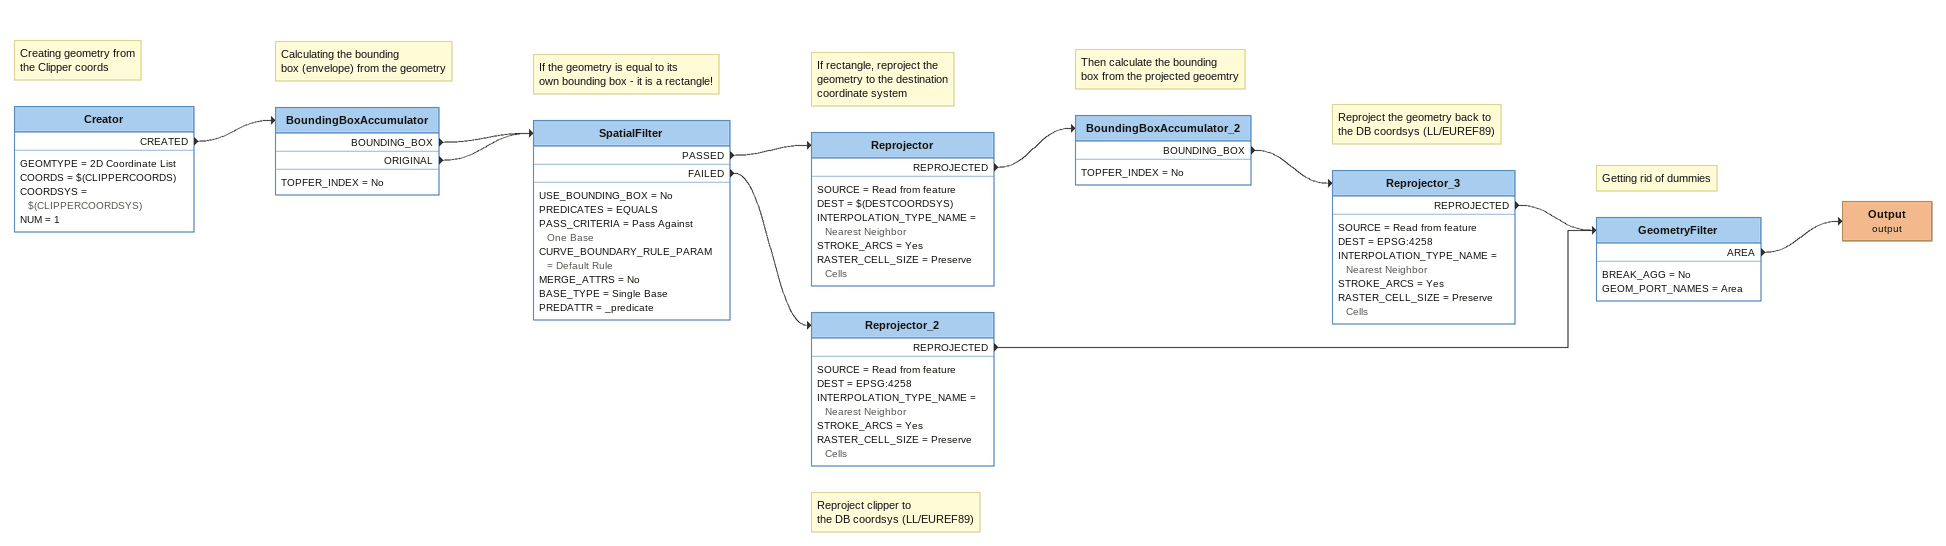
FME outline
Note: Creating geometry from / the Clipper coords
Creator
    GEOMTYPE = 2D Coordinate List
    COORDS = $(CLIPPERCOORDS)
    COORDSYS = $(CLIPPERCOORDSYS)
    NUM = 1
    CREATED -> BoundingBoxAccumulator
Note: Calculating the bounding / box (envelope) from the geometry
BoundingBoxAccumulator
    TOPFER_INDEX = No
    BOUNDING_BOX -> SpatialFilter
    ORIGINAL -> SpatialFilter
Note: If the geometry is equal to its / own bounding box - it is a rectangle!
SpatialFilter
    USE_BOUNDING_BOX = No
    PREDICATES = EQUALS
    PASS_CRITERIA = Pass Against One Base
    CURVE_BOUNDARY_RULE_PARAM = Default Rule
    MERGE_ATTRS = No
    BASE_TYPE = Single Base
    PREDATTR = _predicate
    PASSED -> Reprojector
    FAILED -> Reprojector_2
Note: If rectangle, reproject the / geometry to the destination / coordinate system
Reprojector
    SOURCE = Read from feature
    DEST = $(DESTCOORDSYS)
    INTERPOLATION_TYPE_NAME = Nearest Neighbor
    STROKE_ARCS = Yes
    RASTER_CELL_SIZE = Preserve Cells
    REPROJECTED -> BoundingBoxAccumulator_2
Note: Then calculate the bounding / box from the projected geoemtry
BoundingBoxAccumulator_2
    TOPFER_INDEX = No
    BOUNDING_BOX -> Reprojector_3
Note: Reproject the geometry back to / the DB coordsys (LL/EUREF89)
Reprojector_3
    SOURCE = Read from feature
    DEST = EPSG:4258
    INTERPOLATION_TYPE_NAME = Nearest Neighbor
    STROKE_ARCS = Yes
    RASTER_CELL_SIZE = Preserve Cells
    REPROJECTED -> GeometryFilter
Note: Reproject clipper to / the DB coordsys (LL/EUREF89)
Reprojector_2
    SOURCE = Read from feature
    DEST = EPSG:4258
    INTERPOLATION_TYPE_NAME = Nearest Neighbor
    STROKE_ARCS = Yes
    RASTER_CELL_SIZE = Preserve Cells
    REPROJECTED -> GeometryFilter
Note: Getting rid of dummies
GeometryFilter
    BREAK_AGG = No
    GEOM_PORT_NAMES = Area
    AREA -> Output (output)
Output (output)
